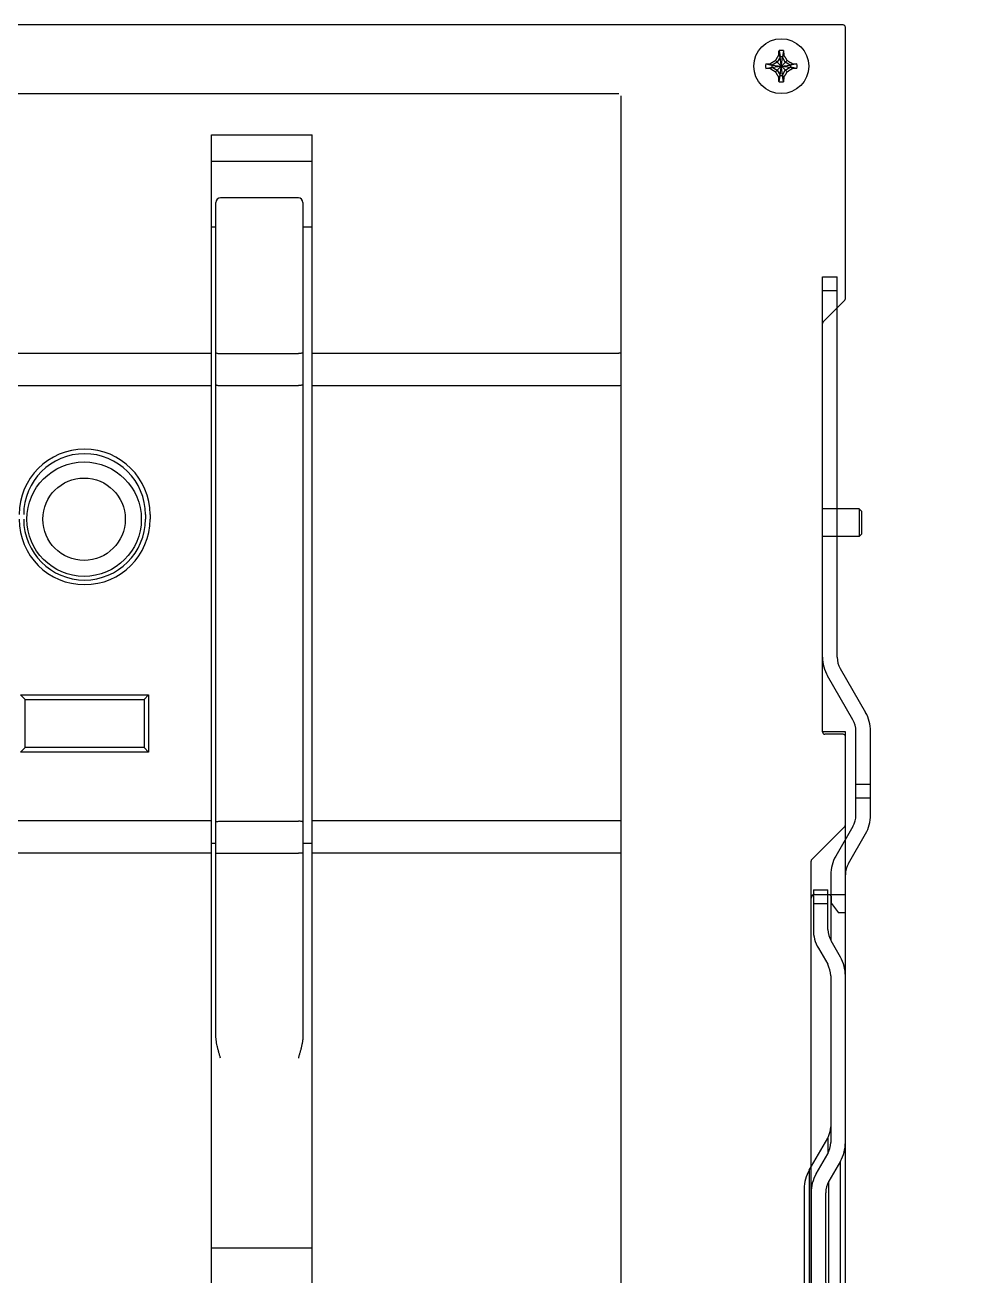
# Model space of a CAD drawing. Header units: millimetres. Extents: x 0 to 6523, y 0 to 4612.
# Drawn here: x 1724.2 to 1930.4, y 3574.7 to 3847.8 of the extents above; entities that cross this region are included whole.
import ezdxf

# ---------------------------------------------------------------- set-up
doc = ezdxf.new("R2010")
doc.units = ezdxf.units.MM
doc.layers.add('1', color=3, linetype='Continuous')

# ---------------------------------------------------------------- blocks, each defined once
blk = doc.blocks.new('A$C7F836B4E')
at = {"color": 7, "linetype": 'Continuous'}
for p, q in [((4, 184.84), (4, 268)), ((4, 268), (7.2, 268)), ((7.2, 184.84), (7.2, 268)), ((4, 265), (7.2, 265)), ((10.63, 171.16), (5.1, 180.74)), ((7.87, 182.34), (13.4, 172.76)), ((11.3, 150.34), (11.3, 168.66)), ((14.5, 150.34), (14.5, 168.66)), ((14.5, 157), (11.3, 157)), ((14.5, 154), (11.3, 154)), ((10.63, 147.84), (6.9, 141.38)), ((9.67, 139.78), (13.4, 146.24)), ((5.8, 137.28), (5.8, 122.99)), ((9, 11.2), (9, 137.28)), ((2, 134), (2, 125.34)), ((2, 134), (5.2, 134)), ((5.2, 125.34), (5.2, 134)), ((2, 131), (5.2, 131)), ((3.1, 121.24), (5.13, 117.72)), ((7.9, 119.32), (5.87, 122.84)), ((5.8, 115.22), (5.8, 78.79)), ((1.1, 72.76), (5.13, 79.74)), ((5.13, 79.74), (5.13, 76.29)), ((2.6, 71.9), (5.13, 76.29)), ((7.9, 74.69), (5.37, 70.3)), ((7.9, 41.31), (7.9, 74.69)), ((1.1, 72.76), (1.1, 43.24)), ((0, 68.66), (0, 47.34)), ((5.37, 45.7), (5.37, 70.3)), ((1.5, 67.8), (1.5, 48.2)), ((4.7, 48.2), (4.7, 67.8)), ((5.13, 39.71), (2.6, 44.1)), ((7.9, 41.31), (5.37, 45.7)), ((1.1, 43.24), (5.13, 36.26)), ((5.13, 39.71), (5.13, 36.26)), ((5.8, 37.21), (5.8, 11.2)), ((36, 6.2), (14, 6.2)), ((36, 6.2), (36, 3)), ((14, 3), (36, 3))]:
    blk.add_line(p, q, dxfattribs=at)
for centre, radius, start, end in [((12.2, 184.84), 8.2, 180, 210), ((12.2, 184.84), 5, 180, 210), ((6.3, 168.66), 8.2, 0, 30), ((6.3, 168.66), 5, 0, 30), ((6.3, 150.34), 5, 330, 0), ((6.3, 150.34), 8.2, 330, 0), ((14, 137.28), 8.2, 150, 180), ((14, 137.28), 5, 150, 180), ((10.2, 125.34), 8.2, 180, 210), ((10.2, 125.34), 5, 180, 210), ((0.8, 115.22), 5, 0, 30), ((0.8, 115.22), 8.2, 0, 30), ((0.8, 82.24), 5, 330, 360), ((0.8, 78.79), 5, 330, 0), ((0.8, 78.79), 8.2, 330, 0), ((8.2, 68.66), 8.2, 150, 180), ((9.7, 67.8), 8.2, 150, 180), ((9.7, 67.8), 5, 150, 180), ((8.2, 47.34), 8.2, 180, 210), ((9.7, 48.2), 8.2, 180, 210), ((9.7, 48.2), 5, 180, 210), ((0.8, 37.21), 8.2, 0, 30), ((0.8, 37.21), 5, 0, 30), ((0.8, 33.76), 5, 0, 30), ((14, 11.2), 8.2, 180, 270), ((14, 11.2), 5, 180, 270)]:
    blk.add_arc(centre, radius, start, end, dxfattribs=at)
at = {"layer": '1'}
blk.add_line((24, 0), (24, 9.2), dxfattribs=at)
blk = doc.blocks.new('hd2')
at = {"color": 7, "linetype": 'Continuous'}
for p, q in [((55144.46, -9607.38), (54767.66, -9607.38)), ((55144.96, -9667.17), (55144.96, -9607.88)), ((55130.09, -9615.51), (55129, -9616.13)), ((55129.71, -9617.63), (55132.21, -9615.13)), ((55129.71, -9615.13), (55132.21, -9617.63)), ((55130.71, -9614.43), (55130.09, -9615.51)), ((55130.43, -9613.92), (55130.71, -9614.43)), ((55130.46, -9612.98), (55130.71, -9614.33)), ((55130.71, -9618.44), (55131.21, -9614.33)), ((55130.71, -9614.33), (55130.71, -9614.43)), ((55131.21, -9618.44), (55130.71, -9614.33)), ((55130.71, -9618.34), (55131.21, -9614.43)), ((55131.21, -9618.34), (55130.71, -9614.43)), ((55131.46, -9612.98), (55131.21, -9614.33)), ((55131.21, -9614.43), (55131.48, -9613.92)), ((55131.21, -9614.43), (55131.21, -9614.33)), ((55131.83, -9615.51), (55131.21, -9614.43)), ((55132.91, -9616.13), (55131.83, -9615.51)), ((55127.55, -9615.88), (55128.9, -9616.13)), ((55127.55, -9616.88), (55128.9, -9616.63)), ((55128.5, -9615.86), (55129, -9616.13)), ((55128.5, -9616.91), (55129, -9616.63)), ((55129, -9616.13), (55128.9, -9616.13)), ((55128.9, -9616.63), (55133.01, -9616.13)), ((55128.9, -9616.13), (55133.01, -9616.63)), ((55128.9, -9616.63), (55129, -9616.63)), ((55129, -9616.63), (55132.91, -9616.13)), ((55129, -9616.13), (55132.91, -9616.63)), ((55129, -9616.63), (55130.09, -9617.26)), ((55130.09, -9617.26), (55130.71, -9618.34)), ((55130.71, -9618.34), (55130.43, -9618.84)), ((55130.71, -9618.34), (55130.71, -9618.44)), ((55131.21, -9618.34), (55131.83, -9617.26)), ((55131.21, -9618.44), (55131.21, -9618.34)), ((55131.48, -9618.84), (55131.21, -9618.34)), ((55131.83, -9617.26), (55132.91, -9616.63)), ((55133.42, -9615.86), (55132.91, -9616.13)), ((55133.01, -9616.13), (55132.91, -9616.13)), ((55132.91, -9616.63), (55133.01, -9616.63)), ((55132.91, -9616.63), (55133.42, -9616.91)), ((55134.36, -9615.88), (55133.01, -9616.13)), ((55134.36, -9616.88), (55133.01, -9616.63)), ((55130.46, -9619.79), (55130.71, -9618.44)), ((55131.46, -9619.79), (55131.21, -9618.44)), ((54815.96, -9622.38), (55095.46, -9622.38)), ((55095.96, -9891.88), (55095.96, -9622.88)), ((55006.46, -9889.38), (55006.46, -9631.38)), ((55006.46, -9631.38), (55028.46, -9631.38)), ((55028.46, -9889.38), (55028.46, -9631.38)), ((55006.46, -9637.16), (55028.46, -9637.16)), ((55025.46, -9645.18), (55008.46, -9645.18)), ((55007.46, -9828.3), (55007.46, -9646.18)), ((55026.46, -9646.18), (55026.46, -9828.3)), ((55006.46, -9651.5), (55007.46, -9651.5)), ((55026.46, -9651.5), (55028.46, -9651.5)), ((55140.11, -9672.24), (55144.81, -9667.53)), ((55139.96, -9761.88), (55139.96, -9672.59)), ((54902.66, -9679.08), (55006.46, -9679.08)), ((55008.46, -9679.18), (55025.46, -9679.18)), ((55028.46, -9679.08), (55095.46, -9679.08)), ((54902.66, -9686.15), (55006.46, -9686.15)), ((55008.46, -9686.18), (55025.46, -9686.18)), ((55028.46, -9686.15), (55095.46, -9686.15)), ((55147.96, -9713.13), (55139.96, -9713.13)), ((55148.46, -9713.63), (55147.96, -9713.13)), ((55147.96, -9713.13), (55147.96, -9719.13)), ((55148.46, -9713.63), (55148.46, -9718.63)), ((54992.06, -9714.38), (54992.06, -9715.38)), ((54993.06, -9714.38), (54993.06, -9715.38)), ((55147.96, -9719.13), (55139.96, -9719.13)), ((55148.46, -9718.63), (55147.96, -9719.13)), ((54964.76, -9753.78), (54992.76, -9753.78)), ((54964.76, -9753.78), (54965.76, -9754.78)), ((54965.76, -9754.78), (54991.76, -9754.78)), ((54965.76, -9765.28), (54965.76, -9754.78)), ((54992.76, -9753.78), (54991.76, -9754.78)), ((54991.76, -9754.78), (54991.76, -9765.28)), ((54992.76, -9753.78), (54992.76, -9766.28)), ((55144.96, -9761.88), (55139.96, -9761.88)), ((55144.46, -9762.38), (55140.46, -9762.38)), ((55144.96, -9801.38), (55144.96, -9761.88)), ((54964.76, -9766.28), (54965.76, -9765.28)), ((54991.76, -9765.28), (54965.76, -9765.28)), ((54992.76, -9766.28), (54991.76, -9765.28)), ((54992.76, -9766.28), (54964.76, -9766.28)), ((54902.66, -9781.21), (55006.46, -9781.21)), ((55008.46, -9781.38), (55025.46, -9781.38)), ((55028.46, -9781.21), (55095.46, -9781.21)), ((55137.61, -9789.74), (55144.81, -9782.53)), ((55006.46, -9786.18), (55007.46, -9786.18)), ((55026.46, -9786.18), (55028.46, -9786.18)), ((54902.66, -9788.28), (55006.46, -9788.28)), ((55008.46, -9788.38), (55025.46, -9788.38)), ((55028.46, -9788.28), (55095.46, -9788.28)), ((55137.46, -9907.38), (55137.46, -9790.09)), ((55138.26, -9797.38), (55144.96, -9797.38)), ((55141.96, -9799.38), (55141.96, -9798.18)), ((55141.96, -9799.38), (55143.46, -9801.38)), ((55144.96, -9801.38), (55143.46, -9801.38)), ((55006.46, -9874.64), (55028.46, -9874.64))]:
    blk.add_line(p, q, dxfattribs=at)
for centre, radius in [((55130.96, -9616.38), 6), ((54978.66, -9715.38), 12.5), ((54978.66, -9715.38), 9)]:
    blk.add_circle(centre, radius, dxfattribs=at)
for centre, radius, start, end in [((55144.46, -9607.88), 0.5, 0, 90), ((55130.96, -9616.38), 3.44, 81.6724, 98.3276), ((55130.96, -9616.38), 2.07, 83.0633, 96.9367), ((55130.96, -9616.38), 3.44, 171.6724, 188.3276), ((55130.96, -9616.38), 2.07, 173.0633, 186.9367), ((55130.96, -9616.38), 2.07, 353.0633, 6.9367), ((55130.96, -9616.38), 3.44, 351.6724, 8.3276), ((55130.96, -9616.38), 3.44, 261.6724, 278.3276), ((55130.96, -9616.38), 2.07, 263.0633, 276.9367), ((55008.46, -9646.18), 1, 90.0031, 180), ((55025.46, -9646.18), 1, 0, 90), ((55144.46, -9667.17), 0.5, 315, 0), ((55140.46, -9672.59), 0.5, 135, 180), ((54978.76, -9714.38), 14.3, 0, 180), ((54978.76, -9714.38), 13.3, 0, 180), ((54978.76, -9715.38), 14.3, 180, 0), ((54978.76, -9715.38), 13.3, 180, 0), ((55140.46, -9761.88), 0.5, 180, 270), ((55144.46, -9762.88), 0.5, 0, 90), ((55144.46, -9782.17), 0.5, 315, 0), ((55137.96, -9790.09), 0.5, 135, 180), ((55138.26, -9798.18), 0.8, 90, 180), ((55141.16, -9798.18), 0.8, 0, 90)]:
    blk.add_arc(centre, radius, start, end, dxfattribs=at)
for points, knots in [([(55128.5, -9615.86), (55128.56, -9615.82), (55128.67, -9615.75), (55128.83, -9615.65), (55128.99, -9615.56), (55129.14, -9615.47), (55129.28, -9615.38), (55129.42, -9615.3), (55129.57, -9615.21), (55129.66, -9615.16), (55129.71, -9615.13)], [0, 0, 0, 0, 0.205376, 0.395512, 0.574302, 0.745883, 0.913975, 1.079959, 1.244816, 1.409818, 1.409818, 1.409818, 1.409818]), ([(55129.71, -9615.13), (55129.74, -9615.08), (55129.79, -9614.99), (55129.88, -9614.85), (55129.96, -9614.7), (55130.05, -9614.56), (55130.14, -9614.41), (55130.23, -9614.26), (55130.33, -9614.09), (55130.4, -9613.98), (55130.43, -9613.92)], [0, 0, 0, 0, 0.165032, 0.329913, 0.495916, 0.664027, 0.835601, 1.014352, 1.204449, 1.409818, 1.409818, 1.409818, 1.409818]), ([(55130.43, -9613.92), (55130.43, -9613.88), (55130.44, -9613.79), (55130.44, -9613.65), (55130.44, -9613.56), (55130.44, -9613.51)], [0, 0, 0, 0, 0.1303623, 0.2663977, 0.408073, 0.408073, 0.408073, 0.408073]), ([(55130.44, -9613.51), (55130.45, -9613.45), (55130.45, -9613.33), (55130.45, -9613.15), (55130.46, -9613.04), (55130.46, -9612.98)], [0, 0, 0, 0, 0.1820912, 0.3611827, 0.5369597, 0.5369597, 0.5369597, 0.5369597]), ([(55131.46, -9612.98), (55131.46, -9613.04), (55131.46, -9613.15), (55131.47, -9613.33), (55131.47, -9613.45), (55131.48, -9613.51)], [0, 0, 0, 0, 0.175777, 0.3548685, 0.5369597, 0.5369597, 0.5369597, 0.5369597]), ([(55131.48, -9613.51), (55131.48, -9613.56), (55131.48, -9613.65), (55131.48, -9613.79), (55131.48, -9613.88), (55131.48, -9613.92)], [0, 0, 0, 0, 0.1414862, 0.2775215, 0.408073, 0.408073, 0.408073, 0.408073]), ([(55131.48, -9613.92), (55131.52, -9613.98), (55131.59, -9614.09), (55131.69, -9614.26), (55131.78, -9614.41), (55131.87, -9614.56), (55131.96, -9614.7), (55132.04, -9614.85), (55132.13, -9614.99), (55132.18, -9615.08), (55132.21, -9615.13)], [0, 0, 0, 0, 0.205369, 0.395466, 0.574217, 0.745791, 0.913902, 1.079905, 1.244785, 1.409818, 1.409818, 1.409818, 1.409818]), ([(55132.21, -9615.13), (55132.26, -9615.16), (55132.35, -9615.21), (55132.5, -9615.3), (55132.64, -9615.38), (55132.78, -9615.47), (55132.93, -9615.56), (55133.09, -9615.65), (55133.25, -9615.75), (55133.36, -9615.82), (55133.42, -9615.86)], [0, 0, 0, 0, 0.165148, 0.330103, 0.496173, 0.664375, 0.835987, 1.014646, 1.20459, 1.409818, 1.409818, 1.409818, 1.409818]), ([(55127.55, -9615.88), (55127.61, -9615.88), (55127.73, -9615.88), (55127.91, -9615.87), (55128.03, -9615.87), (55128.09, -9615.87)], [0, 0, 0, 0, 0.175777, 0.3548685, 0.5369597, 0.5369597, 0.5369597, 0.5369597]), ([(55128.09, -9616.9), (55128.03, -9616.9), (55127.91, -9616.89), (55127.73, -9616.89), (55127.61, -9616.88), (55127.55, -9616.88)], [0, 0, 0, 0, 0.1820912, 0.3611827, 0.5369597, 0.5369597, 0.5369597, 0.5369597]), ([(55128.09, -9615.87), (55128.14, -9615.87), (55128.23, -9615.86), (55128.37, -9615.86), (55128.46, -9615.86), (55128.5, -9615.86)], [0, 0, 0, 0, 0.1414932, 0.277527, 0.408073, 0.408073, 0.408073, 0.408073]), ([(55128.5, -9616.91), (55128.46, -9616.91), (55128.37, -9616.9), (55128.23, -9616.9), (55128.14, -9616.9), (55128.09, -9616.9)], [0, 0, 0, 0, 0.1303623, 0.2663977, 0.408073, 0.408073, 0.408073, 0.408073]), ([(55129.71, -9617.63), (55129.66, -9617.61), (55129.57, -9617.55), (55129.42, -9617.47), (55129.28, -9617.38), (55129.14, -9617.29), (55128.99, -9617.21), (55128.83, -9617.11), (55128.67, -9617.01), (55128.56, -9616.94), (55128.5, -9616.91)], [0, 0, 0, 0, 0.165032, 0.329913, 0.495916, 0.664027, 0.835601, 1.014351, 1.204449, 1.409818, 1.409818, 1.409818, 1.409818]), ([(55130.43, -9618.84), (55130.4, -9618.78), (55130.33, -9618.67), (55130.23, -9618.51), (55130.14, -9618.35), (55130.05, -9618.21), (55129.96, -9618.06), (55129.88, -9617.92), (55129.79, -9617.78), (55129.74, -9617.68), (55129.71, -9617.63)], [0, 0, 0, 0, 0.205305, 0.395403, 0.574189, 0.745798, 0.913922, 1.079923, 1.244793, 1.409818, 1.409818, 1.409818, 1.409818]), ([(55132.21, -9617.63), (55132.18, -9617.68), (55132.13, -9617.78), (55132.04, -9617.92), (55131.96, -9618.06), (55131.87, -9618.21), (55131.78, -9618.35), (55131.69, -9618.51), (55131.59, -9618.67), (55131.52, -9618.78), (55131.48, -9618.84)], [0, 0, 0, 0, 0.165148, 0.330103, 0.496173, 0.664376, 0.835987, 1.014646, 1.20459, 1.409818, 1.409818, 1.409818, 1.409818]), ([(55133.42, -9616.91), (55133.36, -9616.94), (55133.25, -9617.01), (55133.09, -9617.11), (55132.93, -9617.21), (55132.78, -9617.29), (55132.64, -9617.38), (55132.5, -9617.47), (55132.35, -9617.55), (55132.26, -9617.61), (55132.21, -9617.63)], [0, 0, 0, 0, 0.205369, 0.395466, 0.574217, 0.745791, 0.913902, 1.079905, 1.244785, 1.409818, 1.409818, 1.409818, 1.409818]), ([(55133.42, -9615.86), (55133.46, -9615.86), (55133.55, -9615.86), (55133.69, -9615.86), (55133.78, -9615.87), (55133.83, -9615.87)], [0, 0, 0, 0, 0.1303621, 0.2663976, 0.408073, 0.408073, 0.408073, 0.408073]), ([(55133.83, -9616.9), (55133.78, -9616.9), (55133.69, -9616.9), (55133.55, -9616.9), (55133.46, -9616.91), (55133.42, -9616.91)], [0, 0, 0, 0, 0.1414862, 0.2775215, 0.408073, 0.408073, 0.408073, 0.408073]), ([(55133.83, -9615.87), (55133.89, -9615.87), (55134.01, -9615.87), (55134.19, -9615.88), (55134.31, -9615.88), (55134.36, -9615.88)], [0, 0, 0, 0, 0.1820912, 0.3611827, 0.5369597, 0.5369597, 0.5369597, 0.5369597]), ([(55134.36, -9616.88), (55134.31, -9616.88), (55134.19, -9616.89), (55134.01, -9616.89), (55133.89, -9616.9), (55133.83, -9616.9)], [0, 0, 0, 0, 0.175777, 0.3548685, 0.5369597, 0.5369597, 0.5369597, 0.5369597]), ([(55130.44, -9619.25), (55130.44, -9619.2), (55130.44, -9619.11), (55130.44, -9618.97), (55130.43, -9618.89), (55130.43, -9618.84)], [0, 0, 0, 0, 0.1414864, 0.2775217, 0.408073, 0.408073, 0.408073, 0.408073]), ([(55130.46, -9619.79), (55130.46, -9619.73), (55130.45, -9619.61), (55130.45, -9619.43), (55130.45, -9619.31), (55130.44, -9619.25)], [0, 0, 0, 0, 0.175777, 0.3548685, 0.5369597, 0.5369597, 0.5369597, 0.5369597]), ([(55131.48, -9619.25), (55131.47, -9619.31), (55131.47, -9619.43), (55131.46, -9619.61), (55131.46, -9619.73), (55131.46, -9619.79)], [0, 0, 0, 0, 0.1820912, 0.3611827, 0.5369597, 0.5369597, 0.5369597, 0.5369597]), ([(55131.48, -9618.84), (55131.48, -9618.89), (55131.48, -9618.97), (55131.48, -9619.11), (55131.48, -9619.2), (55131.48, -9619.25)], [0, 0, 0, 0, 0.1303623, 0.2663977, 0.408073, 0.408073, 0.408073, 0.408073]), ([(55007.46, -9678.98), (55007.46, -9679.01), (55007.58, -9679.09), (55007.78, -9679.13), (55008.09, -9679.17), (55008.33, -9679.18), (55008.46, -9679.18)], [0, 0, 0, 0, 0.107699, 0.332146, 0.659765, 1.046704, 1.046704, 1.046704, 1.046704]), ([(55026.46, -9678.98), (55026.46, -9679.01), (55026.34, -9679.09), (55026.14, -9679.13), (55025.82, -9679.17), (55025.59, -9679.18), (55025.46, -9679.18)], [0, 0, 0, 0, 0.107699, 0.332146, 0.659765, 1.046704, 1.046704, 1.046704, 1.046704]), ([(55095.96, -9678.98), (55095.96, -9679.07), (55095.68, -9679.06), (55095.54, -9679.08), (55095.46, -9679.08)], [0, 0, 0, 0, 0.2629585, 0.5154883, 0.5154883, 0.5154883, 0.5154883]), ([(55007.46, -9685.98), (55007.46, -9686.01), (55007.58, -9686.09), (55007.78, -9686.13), (55008.09, -9686.17), (55008.33, -9686.18), (55008.46, -9686.18)], [0, 0, 0, 0, 0.107699, 0.332146, 0.659765, 1.046704, 1.046704, 1.046704, 1.046704]), ([(55026.46, -9685.98), (55026.46, -9686.01), (55026.34, -9686.09), (55026.14, -9686.13), (55025.82, -9686.17), (55025.59, -9686.18), (55025.46, -9686.18)], [0, 0, 0, 0, 0.107699, 0.332146, 0.659765, 1.046704, 1.046704, 1.046704, 1.046704]), ([(55095.46, -9686.15), (55095.54, -9686.15), (55095.68, -9686.13), (55095.96, -9686.14), (55095.96, -9686.05)], [0, 0, 0, 0, 0.2525298, 0.5154883, 0.5154883, 0.5154883, 0.5154883]), ([(55007.46, -9781.59), (55007.46, -9781.55), (55007.58, -9781.48), (55007.78, -9781.43), (55008.09, -9781.39), (55008.33, -9781.38), (55008.46, -9781.38)], [0, 0, 0, 0, 0.107699, 0.332146, 0.659765, 1.046704, 1.046704, 1.046704, 1.046704]), ([(55026.46, -9781.59), (55026.46, -9781.55), (55026.34, -9781.48), (55026.14, -9781.43), (55025.82, -9781.39), (55025.59, -9781.38), (55025.46, -9781.38)], [0, 0, 0, 0, 0.107699, 0.332146, 0.659765, 1.046704, 1.046704, 1.046704, 1.046704]), ([(55095.46, -9781.21), (55095.54, -9781.21), (55095.68, -9781.24), (55095.96, -9781.23), (55095.96, -9781.32)], [0, 0, 0, 0, 0.2525298, 0.5154883, 0.5154883, 0.5154883, 0.5154883]), ([(55007.46, -9788.27), (55007.46, -9788.36), (55007.79, -9788.33), (55008.06, -9788.39), (55008.32, -9788.38), (55008.46, -9788.38)], [0, 0, 0, 0, 0.278483, 0.602556, 1.012149, 1.012149, 1.012149, 1.012149]), ([(55026.46, -9788.27), (55026.46, -9788.36), (55026.13, -9788.33), (55025.86, -9788.39), (55025.6, -9788.38), (55025.46, -9788.38)], [0, 0, 0, 0, 0.278483, 0.602556, 1.012149, 1.012149, 1.012149, 1.012149]), ([(55095.46, -9788.28), (55095.54, -9788.28), (55095.68, -9788.3), (55095.96, -9788.3), (55095.96, -9788.38)], [0, 0, 0, 0, 0.2525298, 0.5154883, 0.5154883, 0.5154883, 0.5154883]), ([(55008.46, -9833.14), (55008.39, -9832.92), (55008.26, -9832.48), (55008.07, -9831.82), (55007.9, -9831.16), (55007.73, -9830.49), (55007.6, -9829.81), (55007.49, -9829.08), (55007.46, -9828.57), (55007.46, -9828.3)], [0, 0, 0, 0, 0.683572, 1.371292, 2.059593, 2.743373, 3.430479, 4.156296, 4.960184, 4.960184, 4.960184, 4.960184]), ([(55026.46, -9828.3), (55026.46, -9828.57), (55026.43, -9829.08), (55026.32, -9829.81), (55026.18, -9830.5), (55026.02, -9831.17), (55025.84, -9831.83), (55025.65, -9832.48), (55025.52, -9832.92), (55025.46, -9833.14)], [0, 0, 0, 0, 0.810115, 1.537627, 2.22448, 2.907294, 3.593132, 4.278163, 4.960177, 4.960177, 4.960177, 4.960177])]:
    blk.add_open_spline(points, degree=3, knots=knots, dxfattribs=at)
blk.add_blockref('A$C7F836B4E', (55135.96, -9930.38))

msp = doc.modelspace()

# ---------------------------------------------------------------- block references
msp.add_blockref('hd2', (-53241.6, 13455.21))

doc.saveas('drawing.dxf')
